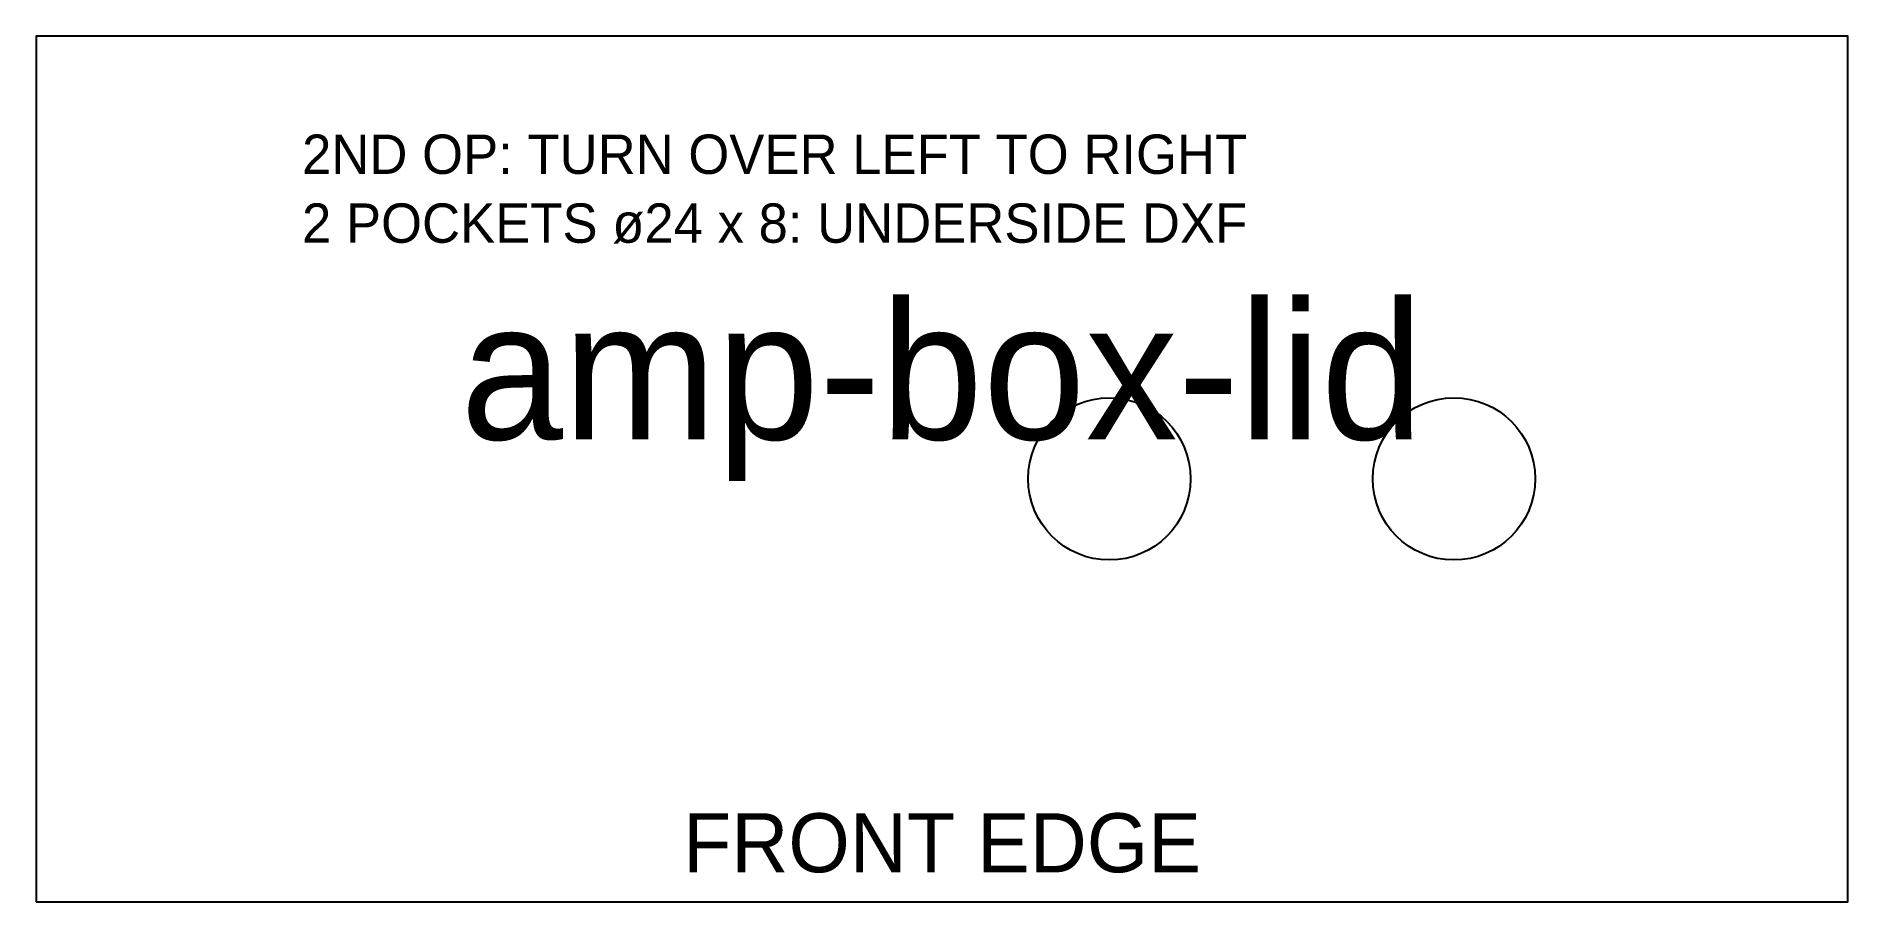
# Model space of a CAD drawing. Header units: millimetres. Extents: x 0 to 184, y 0 to 88.
import ezdxf
from ezdxf.enums import TextEntityAlignment as Align

# ---------------------------------------------------------------- set-up
doc = ezdxf.new("R2010")
doc.units = ezdxf.units.MM
for name, color, linetype in [('CUT_INSIDE', 1, 'Continuous'), ('CUT_OUTSIDE', 7, 'Continuous'), ('NOTES', 8, 'Continuous')]:
    doc.layers.add(name, color=color, linetype=linetype)

msp = doc.modelspace()

# ---------------------------------------------------------------- linework, layer by layer
at = {"layer": 'CUT_INSIDE'}
for centre in [(109, 43), (144, 43)]:
    msp.add_circle(centre, 8.25, dxfattribs=at)
at = {"layer": 'CUT_OUTSIDE'}
msp.add_lwpolyline([(0, 0), (184, 0), (184, 88), (0, 88)], close=True, dxfattribs=at)

# ---------------------------------------------------------------- texts
at = {"layer": 'NOTES'}
for s, height, p in [('2ND OP: TURN OVER LEFT TO RIGHT', 4, (75, 76)), ('2 POCKETS ø24 x 8: UNDERSIDE DXF', 4, (75, 69)), ('amp-box-lid', 14, (92, 54)), ('FRONT EDGE', 6, (92, 6))]:
    msp.add_text(s, height=height, dxfattribs=at).set_placement(p, align=Align.MIDDLE_CENTER)

doc.saveas('drawing.dxf')
